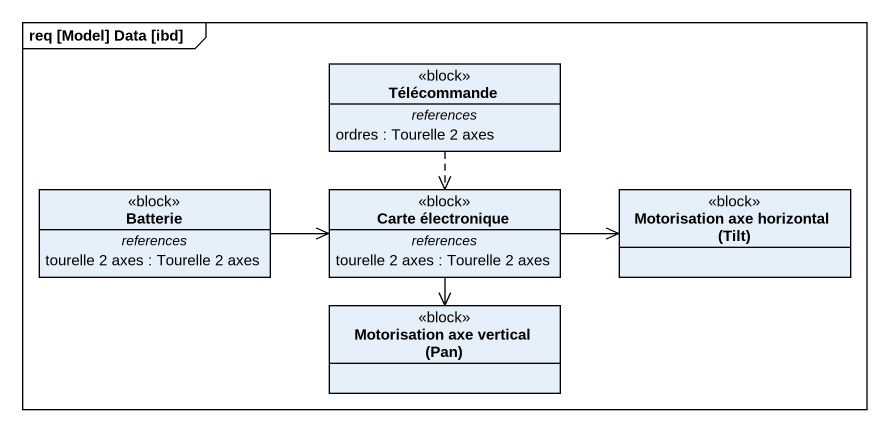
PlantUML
@startuml
mainframe req [Model] Data [ibd]
hide circle
hide empty members
class Télécommande <<block>> {
  -- references --
  ordres : Tourelle 2 axes
}
class Batterie <<block>> {
  -- references --
  tourelle 2 axes : Tourelle 2 axes
}
class "Carte électronique" as Carte_électronique <<block>> {
  -- references --
  tourelle 2 axes : Tourelle 2 axes
}
class "Motorisation axe horizontal (Tilt)" as Motorisation_axe_horizontal <<block>>
class "Motorisation axe vertical (Pan)" as Motorisation_axe_vertical <<block>>
Télécommande ..> Carte_électronique
Batterie -right-> Carte_électronique
Carte_électronique -right-> Motorisation_axe_horizontal
Carte_électronique --> Motorisation_axe_vertical
@enduml
